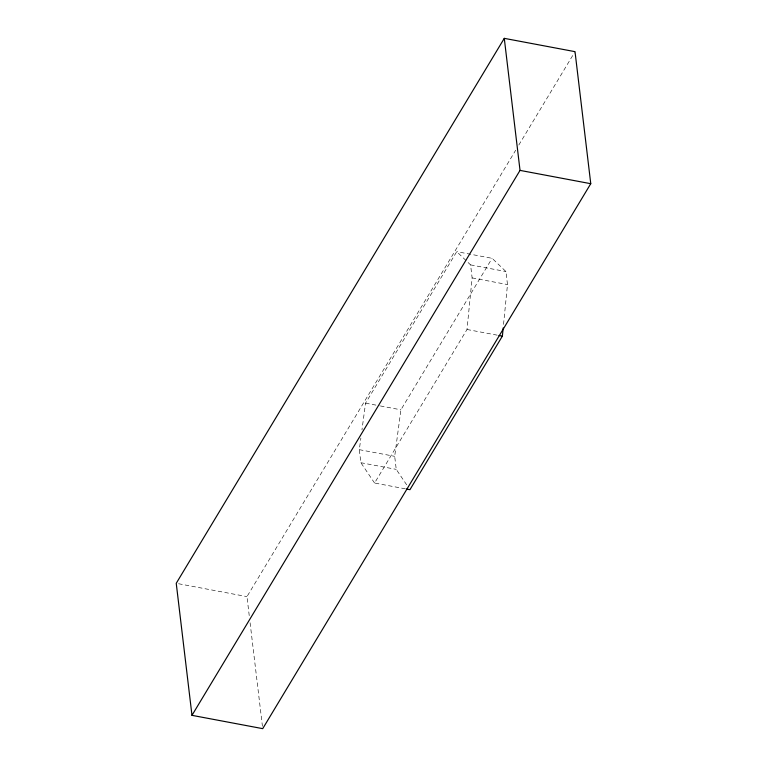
<?xml version="1.0" encoding="UTF-8"?>
<svg xmlns="http://www.w3.org/2000/svg" width="767" height="767" viewBox="0 0 767 767"><rect width="100%" height="100%" fill="white"/><g stroke="black" fill="none" stroke-linecap="round" stroke-linejoin="round"><path stroke-width="0.58" stroke-dasharray="3.83 2.88" d="M405.379 488.828L374.574 483.028L467.007 329.484L472.127 277.903L470.574 264.893L456.739 251.653L365.543 403.164L361.966 429.903M503.536 324.412L507.495 284.557L505.942 271.547L492.107 258.306L456.739 251.653M374.574 483.028L360.873 462.712L359.32 449.673L360.873 438.043M406.683 484.849L396.242 469.366L394.689 456.327L400.911 409.808L492.107 258.306M249.237 615.642L246.974 596.611L515.712 150.179M518.799 145.049L574.406 52.683M470.574 264.893L505.942 271.547M472.127 277.903L507.495 284.557M467.007 329.484L497.812 335.275M365.543 403.164L379.234 405.733M380.374 405.954L400.911 409.808M359.32 449.673L394.689 456.327M360.873 462.712L396.242 469.366M178.548 583.735L246.974 596.611M250.09 622.775L262.429 726.272"/><path stroke-width="1.15" d="M406.52 489.039L409.942 489.682L502.375 336.138L503.19 327.931M504.283 38.35L176.237 583.303L191.98 715.343L262.717 728.65L590.763 183.696L575.02 51.657L504.283 38.35L520.026 170.389L191.98 715.343M520.026 170.389L590.763 183.696M498.953 335.495L502.375 336.138"/></g></svg>
